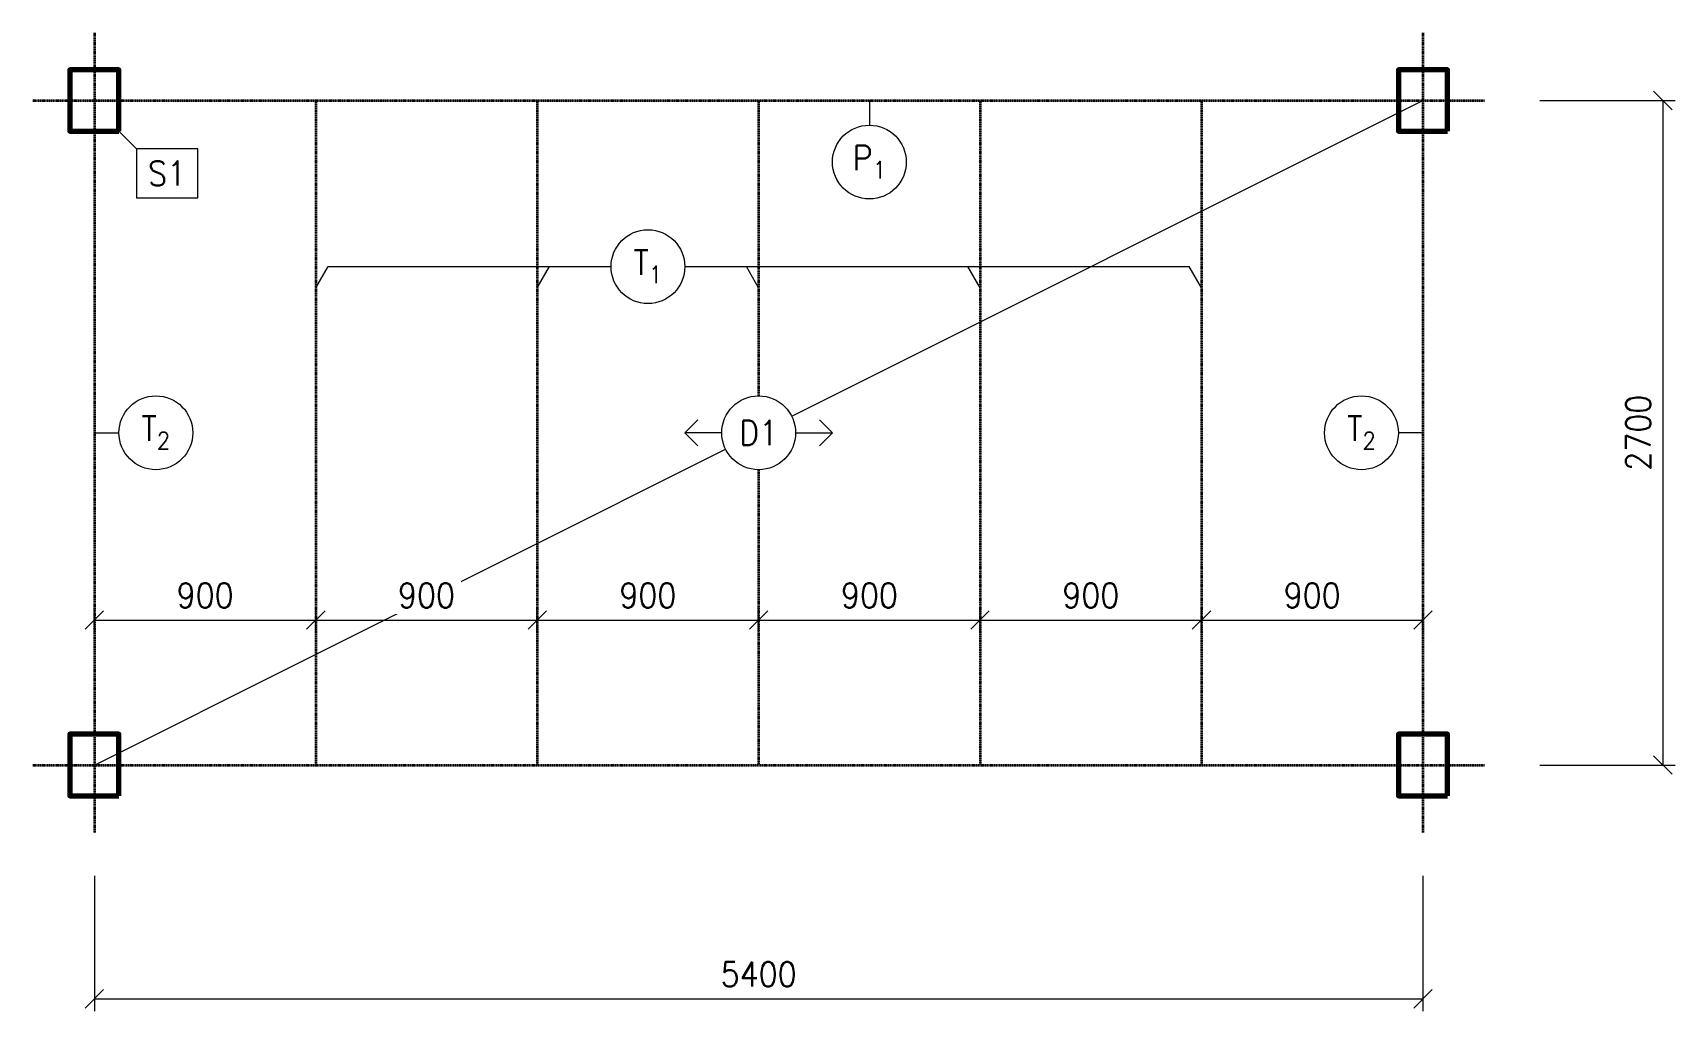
# Model space of a CAD drawing. Header units: millimetres. Extents: x 16459 to 23134, y 23360 to 27335.
import ezdxf

# ---------------------------------------------------------------- set-up
doc = ezdxf.new("R2010")
doc.units = ezdxf.units.MM
doc.header["$LTSCALE"] = 0.4
doc.header["$MEASUREMENT"] = 0
doc.linetypes.add('ACAD_ISO10W100', pattern=[18, 12, -3, 0, -3])
for name, color, linetype, lineweight in [('0.18', 51, 'Continuous', 18), ('0.25', 7, 'Continuous', 25), ('0.35', 6, 'Continuous', 35), ('0.7', 30, 'Continuous', 70)]:
    doc.layers.add(name, color=color, linetype=linetype, lineweight=lineweight)
doc.styles.add('MyTextStyle', font='romans.shx', dxfattribs={"width": 0.9})
doc.dimstyles.new('Standard SK ext', dxfattribs={"dimtxt": 100, "dimasz": 75, "dimexe": 50, "dimexo": 0, "dimgap": 50, "dimtad": 1, "dimdec": 0, "dimrnd": 5, "dimzin": 0, "dimdsep": 46, "dimtxsty": 'MyTextStyle', "dimblk": 'OBLIQUE', "dimcen": 0, "dimclrd": 51, "dimclre": 51, "dimadec": 0, "dimazin": 0, "dimtfac": 1, "dimtdec": 0, "dimtofl": 0, "dimtmove": 0, "dimatfit": 2, "dimfxl": 500, "dimfxlon": 1, "dimtolj": 1, "dimtzin": 0, "dimlwd": 18, "dimlwe": 18, "dimarcsym": 0})
doc.dimstyles.new('Standard SK int', dxfattribs={"dimtxt": 100, "dimasz": 75, "dimexe": 50, "dimexo": 0, "dimgap": 50, "dimtad": 1, "dimdec": 0, "dimrnd": 5, "dimzin": 0, "dimtxsty": 'MyTextStyle', "dimblk": 'OBLIQUE', "dimcen": 0, "dimclrd": 51, "dimclre": 51, "dimadec": 0, "dimazin": 1, "dimtm": 1e-09, "dimtfac": 1, "dimtdec": 0, "dimtofl": 0, "dimtmove": 0, "dimatfit": 2, "dimfxl": 50, "dimfxlon": 1, "dimtfill": 1, "dimtfillclr": 250, "dimtolj": 1, "dimtzin": 0, "dimlwd": 18, "dimlwe": 18, "dimarcsym": 0})

# ---------------------------------------------------------------- blocks, each defined once
blk = doc.blocks.new('_Oblique')
at = {"color": 0, "linetype": 'ByBlock', "lineweight": -2}
blk.add_line((-0.5, -0.5), (0.5, 0.5), dxfattribs=at)
blk = doc.blocks.new('*D1')
at = {"layer": '0.25', "color": 51, "linetype": 'Continuous', "lineweight": 18, "transparency": 16777216}
for p, q in [((22584.4, 27060.4), (23134.4, 27060.4)), ((23084.4, 27060.4), (23084.4, 24360.4)), ((22584.4, 24360.4), (23134.4, 24360.4))]:
    blk.add_line(p, q, dxfattribs=at)
at = {"layer": 'Defpoints', "color": 0, "linetype": 'Continuous', "transparency": 16777216}
for p in [(22109.4, 27060.4), (22109.4, 24360.4), (23084.4, 24360.4)]:
    blk.add_point(p, dxfattribs=at)
at = {"layer": '0.25', "color": 51, "linetype": 'Continuous', "lineweight": 18, "transparency": 16777216, "xscale": 75, "yscale": 75, "zscale": 75}
for p, rotation in [((23084.4, 27060.4), 90), ((23084.4, 24360.4), 270)]:
    blk.add_blockref('_Oblique', p, dxfattribs=dict(at, rotation=rotation))
at = {"layer": '0.25', "color": 0, "linetype": 'Continuous', "transparency": 16777216, "insert": (22984.4, 25710.4), "char_height": 100, "attachment_point": 5, "rotation": 90, "style": 'MyTextStyle'}
blk.add_mtext('\\A1;2700', dxfattribs=at)
blk = doc.blocks.new('*D2')
at = {"layer": '0.25', "color": 51, "linetype": 'Continuous', "lineweight": 18, "transparency": 16777216}
for p, q in [((16709.4, 23910.4), (16709.4, 23360.4)), ((22109.4, 23910.4), (22109.4, 23360.4)), ((16709.4, 23410.4), (22109.4, 23410.4))]:
    blk.add_line(p, q, dxfattribs=at)
at = {"layer": 'Defpoints', "color": 0, "linetype": 'Continuous', "transparency": 16777216}
for p in [(16709.4, 24360.4), (22109.4, 24360.4), (22109.4, 23410.4)]:
    blk.add_point(p, dxfattribs=at)
at = {"layer": '0.25', "color": 51, "linetype": 'Continuous', "lineweight": 18, "transparency": 16777216, "xscale": 75, "yscale": 75, "zscale": 75, "rotation": 180}
blk.add_blockref('_Oblique', (16709.4, 23410.4), dxfattribs=at)
at = {"layer": '0.25', "color": 51, "linetype": 'Continuous', "lineweight": 18, "transparency": 16777216, "xscale": 75, "yscale": 75, "zscale": 75}
blk.add_blockref('_Oblique', (22109.4, 23410.4), dxfattribs=at)
at = {"layer": '0.25', "color": 0, "linetype": 'Continuous', "transparency": 16777216, "insert": (19409.4, 23510.4), "char_height": 100, "attachment_point": 5, "style": 'MyTextStyle'}
blk.add_mtext('\\A1;5400', dxfattribs=at)
blk = doc.blocks.new('*D3')
at = {"layer": '0.25', "color": 51, "linetype": 'Continuous', "lineweight": 18, "transparency": 16777216}
for p, q in [((16709.4, 24899.5), (16709.4, 24999.5)), ((17609.4, 24899.5), (17609.4, 24999.5)), ((16709.4, 24949.5), (17609.4, 24949.5))]:
    blk.add_line(p, q, dxfattribs=at)
at = {"layer": 'Defpoints', "color": 0, "linetype": 'Continuous', "transparency": 16777216}
for p in [(17609.4, 24949.5), (16709.4, 24360.4), (17609.4, 24360.4)]:
    blk.add_point(p, dxfattribs=at)
at = {"layer": '0.25', "color": 51, "linetype": 'Continuous', "lineweight": 18, "transparency": 16777216, "xscale": 75, "yscale": 75, "zscale": 75, "rotation": 180}
blk.add_blockref('_Oblique', (16709.4, 24949.5), dxfattribs=at)
at = {"layer": '0.25', "color": 51, "linetype": 'Continuous', "lineweight": 18, "transparency": 16777216, "xscale": 75, "yscale": 75, "zscale": 75}
blk.add_blockref('_Oblique', (17609.4, 24949.5), dxfattribs=at)
at = {"layer": '0.25', "color": 0, "linetype": 'Continuous', "transparency": 16777216, "insert": (17159.4, 25049.5), "char_height": 100, "attachment_point": 5, "style": 'MyTextStyle', "bg_fill": 3, "box_fill_scale": 1.25, "bg_fill_color": 256, "bg_fill_true_color": 13158600, "bg_fill_transparency": 0}
blk.add_mtext('\\A1;900', dxfattribs=at)
blk = doc.blocks.new('*D4')
at = {"layer": '0.25', "color": 51, "linetype": 'Continuous', "lineweight": 18, "transparency": 16777216}
for p, q in [((17609.4, 24899.5), (17609.4, 24999.5)), ((18509.4, 24899.5), (18509.4, 24999.5)), ((17609.4, 24949.5), (18509.4, 24949.5))]:
    blk.add_line(p, q, dxfattribs=at)
at = {"layer": 'Defpoints', "color": 0, "linetype": 'Continuous', "transparency": 16777216}
for p in [(18509.4, 24949.5), (17609.4, 24360.4), (18509.4, 24360.4)]:
    blk.add_point(p, dxfattribs=at)
at = {"layer": '0.25', "color": 51, "linetype": 'Continuous', "lineweight": 18, "transparency": 16777216, "xscale": 75, "yscale": 75, "zscale": 75, "rotation": 180}
blk.add_blockref('_Oblique', (17609.4, 24949.5), dxfattribs=at)
at = {"layer": '0.25', "color": 51, "linetype": 'Continuous', "lineweight": 18, "transparency": 16777216, "xscale": 75, "yscale": 75, "zscale": 75}
blk.add_blockref('_Oblique', (18509.4, 24949.5), dxfattribs=at)
at = {"layer": '0.25', "color": 0, "linetype": 'Continuous', "transparency": 16777216, "insert": (18059.4, 25049.5), "char_height": 100, "attachment_point": 5, "style": 'MyTextStyle', "bg_fill": 3, "box_fill_scale": 1.25, "bg_fill_color": 256, "bg_fill_true_color": 13158600, "bg_fill_transparency": 0}
blk.add_mtext('\\A1;900', dxfattribs=at)
blk = doc.blocks.new('*D5')
at = {"layer": '0.25', "color": 51, "linetype": 'Continuous', "lineweight": 18, "transparency": 16777216}
for p, q in [((18509.4, 24899.5), (18509.4, 24999.5)), ((19409.4, 24899.5), (19409.4, 24999.5)), ((18509.4, 24949.5), (19409.4, 24949.5))]:
    blk.add_line(p, q, dxfattribs=at)
at = {"layer": 'Defpoints', "color": 0, "linetype": 'Continuous', "transparency": 16777216}
for p in [(19409.4, 24949.5), (18509.4, 24360.4), (19409.4, 24360.4)]:
    blk.add_point(p, dxfattribs=at)
at = {"layer": '0.25', "color": 51, "linetype": 'Continuous', "lineweight": 18, "transparency": 16777216, "xscale": 75, "yscale": 75, "zscale": 75, "rotation": 180}
blk.add_blockref('_Oblique', (18509.4, 24949.5), dxfattribs=at)
at = {"layer": '0.25', "color": 51, "linetype": 'Continuous', "lineweight": 18, "transparency": 16777216, "xscale": 75, "yscale": 75, "zscale": 75}
blk.add_blockref('_Oblique', (19409.4, 24949.5), dxfattribs=at)
at = {"layer": '0.25', "color": 0, "linetype": 'Continuous', "transparency": 16777216, "insert": (18959.4, 25049.5), "char_height": 100, "attachment_point": 5, "style": 'MyTextStyle', "bg_fill": 3, "box_fill_scale": 1.25, "bg_fill_color": 256, "bg_fill_true_color": 13158600, "bg_fill_transparency": 0}
blk.add_mtext('\\A1;900', dxfattribs=at)
blk = doc.blocks.new('*D6')
at = {"layer": '0.25', "color": 51, "linetype": 'Continuous', "lineweight": 18, "transparency": 16777216}
for p, q in [((19409.4, 24899.5), (19409.4, 24999.5)), ((20309.4, 24899.5), (20309.4, 24999.5)), ((19409.4, 24949.5), (20309.4, 24949.5))]:
    blk.add_line(p, q, dxfattribs=at)
at = {"layer": 'Defpoints', "color": 0, "linetype": 'Continuous', "transparency": 16777216}
for p in [(20309.4, 24949.5), (19409.4, 24360.4), (20309.4, 24360.4)]:
    blk.add_point(p, dxfattribs=at)
at = {"layer": '0.25', "color": 51, "linetype": 'Continuous', "lineweight": 18, "transparency": 16777216, "xscale": 75, "yscale": 75, "zscale": 75, "rotation": 180}
blk.add_blockref('_Oblique', (19409.4, 24949.5), dxfattribs=at)
at = {"layer": '0.25', "color": 51, "linetype": 'Continuous', "lineweight": 18, "transparency": 16777216, "xscale": 75, "yscale": 75, "zscale": 75}
blk.add_blockref('_Oblique', (20309.4, 24949.5), dxfattribs=at)
at = {"layer": '0.25', "color": 0, "linetype": 'Continuous', "transparency": 16777216, "insert": (19859.4, 25049.5), "char_height": 100, "attachment_point": 5, "style": 'MyTextStyle', "bg_fill": 3, "box_fill_scale": 1.25, "bg_fill_color": 256, "bg_fill_true_color": 13158600, "bg_fill_transparency": 0}
blk.add_mtext('\\A1;900', dxfattribs=at)
blk = doc.blocks.new('*D7')
at = {"layer": '0.25', "color": 51, "linetype": 'Continuous', "lineweight": 18, "transparency": 16777216}
for p, q in [((20309.4, 24899.5), (20309.4, 24999.5)), ((21209.4, 24899.5), (21209.4, 24999.5)), ((20309.4, 24949.5), (21209.4, 24949.5))]:
    blk.add_line(p, q, dxfattribs=at)
at = {"layer": 'Defpoints', "color": 0, "linetype": 'Continuous', "transparency": 16777216}
for p in [(21209.4, 24949.5), (20309.4, 24360.4), (21209.4, 24360.4)]:
    blk.add_point(p, dxfattribs=at)
at = {"layer": '0.25', "color": 51, "linetype": 'Continuous', "lineweight": 18, "transparency": 16777216, "xscale": 75, "yscale": 75, "zscale": 75, "rotation": 180}
blk.add_blockref('_Oblique', (20309.4, 24949.5), dxfattribs=at)
at = {"layer": '0.25', "color": 51, "linetype": 'Continuous', "lineweight": 18, "transparency": 16777216, "xscale": 75, "yscale": 75, "zscale": 75}
blk.add_blockref('_Oblique', (21209.4, 24949.5), dxfattribs=at)
at = {"layer": '0.25', "color": 0, "linetype": 'Continuous', "transparency": 16777216, "insert": (20759.4, 25049.5), "char_height": 100, "attachment_point": 5, "style": 'MyTextStyle', "bg_fill": 3, "box_fill_scale": 1.25, "bg_fill_color": 256, "bg_fill_true_color": 13158600, "bg_fill_transparency": 0}
blk.add_mtext('\\A1;900', dxfattribs=at)
blk = doc.blocks.new('*D8')
at = {"layer": '0.25', "color": 51, "linetype": 'Continuous', "lineweight": 18, "transparency": 16777216}
for p, q in [((21209.4, 24899.5), (21209.4, 24999.5)), ((22109.4, 24899.5), (22109.4, 24999.5)), ((21209.4, 24949.5), (22109.4, 24949.5))]:
    blk.add_line(p, q, dxfattribs=at)
at = {"layer": 'Defpoints', "color": 0, "linetype": 'Continuous', "transparency": 16777216}
for p in [(22109.4, 24949.5), (21209.4, 24360.4), (22109.4, 24360.4)]:
    blk.add_point(p, dxfattribs=at)
at = {"layer": '0.25', "color": 51, "linetype": 'Continuous', "lineweight": 18, "transparency": 16777216, "xscale": 75, "yscale": 75, "zscale": 75, "rotation": 180}
blk.add_blockref('_Oblique', (21209.4, 24949.5), dxfattribs=at)
at = {"layer": '0.25', "color": 51, "linetype": 'Continuous', "lineweight": 18, "transparency": 16777216, "xscale": 75, "yscale": 75, "zscale": 75}
blk.add_blockref('_Oblique', (22109.4, 24949.5), dxfattribs=at)
at = {"layer": '0.25', "color": 0, "linetype": 'Continuous', "transparency": 16777216, "insert": (21659.4, 25049.5), "char_height": 100, "attachment_point": 5, "style": 'MyTextStyle', "bg_fill": 3, "box_fill_scale": 1.25, "bg_fill_color": 256, "bg_fill_true_color": 13158600, "bg_fill_transparency": 0}
blk.add_mtext('\\A1;900', dxfattribs=at)

msp = doc.modelspace()

# ---------------------------------------------------------------- linework, layer by layer
at = {"layer": '0.18', "linetype": 'Continuous'}
for p, q in [((19543.6, 25777.5), (22109.4, 27060.4)), ((19859.4, 27060.4), (19859.4, 26960.4)), ((16809.4, 26935.4), (16880.1, 26864.7)), ((17609.4, 26298.8), (17659.4, 26385.4)), ((17659.4, 26385.4), (18809.4, 26385.4)), ((18509.4, 26298.8), (18559.4, 26385.4)), ((19109.4, 26385.4), (21159.4, 26385.4)), ((19409.4, 26298.8), (19359.4, 26385.4)), ((20309.4, 26298.8), (20259.4, 26385.4)), ((21209.4, 26298.8), (21159.4, 26385.4)), ((16709.4, 25710.4), (16809.4, 25710.4)), ((19109.4, 25710.4), (19162.4, 25763.4)), ((19259.4, 25710.4), (19109.4, 25710.4)), ((19109.4, 25710.4), (19162.4, 25657.4)), ((19559.4, 25710.4), (19709.4, 25710.4)), ((19709.4, 25710.4), (19656.4, 25763.4)), ((19709.4, 25710.4), (19656.4, 25657.4)), ((22109.4, 25710.4), (22009.4, 25710.4)), ((16709.4, 24360.4), (19275.2, 25643.3))]:
    msp.add_line(p, q, dxfattribs=at)
msp.add_lwpolyline([(16880.1, 26664.7), (17130.1, 26664.7), (17130.1, 26864.7), (16880.1, 26864.7)], close=True, dxfattribs=at)
for centre in [(19859.4, 26810.4), (18959.4, 26385.4), (16959.4, 25710.4), (19409.4, 25710.4), (21859.4, 25710.4)]:
    msp.add_circle(centre, 150, dxfattribs=at)
at = {"layer": '0.35', "linetype": 'ACAD_ISO10W100'}
for p, q in [((16709.4, 27335.4), (16709.4, 24085.4)), ((22109.4, 27335.4), (22109.4, 24085.4)), ((16459.4, 27060.4), (22359.4, 27060.4)), ((17609.4, 27060.4), (17609.4, 24360.4)), ((18509.4, 27060.4), (18509.4, 24360.4)), ((19409.4, 27060.4), (19409.4, 25860.4)), ((20309.4, 27060.4), (20309.4, 24360.4)), ((21209.4, 27060.4), (21209.4, 24360.4)), ((19409.4, 25560.4), (19409.4, 24360.4)), ((16459.4, 24360.4), (22359.4, 24360.4))]:
    msp.add_line(p, q, dxfattribs=at)
at = {"layer": '0.7', "linetype": 'Continuous'}
for points in [[(16809.4, 26935.4), (16809.4, 27185.4), (16609.4, 27185.4), (16609.4, 26935.4)], [(22209.4, 26935.4), (22209.4, 27185.4), (22009.4, 27185.4), (22009.4, 26935.4)]]:
    msp.add_lwpolyline(points, close=True, dxfattribs=at)

# ---------------------------------------------------------------- texts
at = {"layer": '0.25', "linetype": 'Continuous', "char_height": 100, "attachment_point": 5, "style": 'MyTextStyle'}
for s, insert in [('\\A1;{\\Fromans|c238;P\\H0.7x;\\S^ 1;}', (19859.4, 26810.4)), ('\\A1;{\\Fromans|c238;S1}', (17005.1, 26764.7)), ('\\A1;{\\Fromans|c238;T\\H0.7x;\\S^ 1;}', (18959.4, 26385.4)), ('\\A1;{\\Fromans|c238;T\\H0.7x;\\S^ 2;}', (16959.4, 25710.4)), ('\\A1;{\\Fromans|c238;T\\H0.7x;\\S^ 2;}', (21859.4, 25710.4)), ('{\\Fromans|c238;D1}', (19409.4, 25710.4))]:
    msp.add_mtext_dynamic_manual_height_columns(s, width=100, gutter_width=500, heights=[0], dxfattribs=dict(at, insert=insert))

# ---------------------------------------------------------------- dimensions: what is measured, and where the dimension line sits
at = {"layer": '0.25', "linetype": 'Continuous'}
dim = msp.add_linear_dim(base=(23084.4, 24360.4), p1=(22109.4, 27060.4), p2=(22109.4, 24360.4), angle=90, dimstyle='Standard SK ext', dxfattribs=at)
dim.commit()
dim.dimension.update_dxf_attribs({"geometry": '*D1', "text_midpoint": (22984.4, 25710.4)})
dim = msp.add_linear_dim(base=(22109.4, 23410.4), p1=(16709.4, 24360.4), p2=(22109.4, 24360.4), dimstyle='Standard SK ext', dxfattribs=at)
dim.commit()
dim.dimension.update_dxf_attribs({"geometry": '*D2', "text_midpoint": (19409.4, 23510.4)})

# ---------------------------------------------------------------- next in the draw order: dimensions: what is measured, and where the dimension line sits
dim = msp.add_linear_dim(base=(17609.4, 24949.5), p1=(16709.4, 24360.4), p2=(17609.4, 24360.4), dimstyle='Standard SK int', dxfattribs=at)
dim.commit()
dim.dimension.update_dxf_attribs({"geometry": '*D3', "text_midpoint": (17159.4, 25049.5)})

# ---------------------------------------------------------------- next in the draw order: linework, layer by layer
at = {"layer": '0.7', "linetype": 'Continuous'}
msp.add_lwpolyline([(16809.4, 24235.4), (16809.4, 24485.4), (16609.4, 24485.4), (16609.4, 24235.4)], close=True, dxfattribs=at)

# ---------------------------------------------------------------- next in the draw order: dimensions: what is measured, and where the dimension line sits
at = {"layer": '0.25', "linetype": 'Continuous'}
dim = msp.add_linear_dim(base=(18509.4, 24949.5), p1=(17609.4, 24360.4), p2=(18509.4, 24360.4), dimstyle='Standard SK int', override={"dimtmove": 1}, dxfattribs=at)
dim.commit()
dim.dimension.update_dxf_attribs({"geometry": '*D4', "text_midpoint": (18059.4, 25049.5)})

# ---------------------------------------------------------------- next in the draw order: dimensions: what is measured, and where the dimension line sits
dim = msp.add_linear_dim(base=(19409.4, 24949.5), p1=(18509.4, 24360.4), p2=(19409.4, 24360.4), dimstyle='Standard SK int', override={"dimtmove": 1}, dxfattribs=at)
dim.commit()
dim.dimension.update_dxf_attribs({"geometry": '*D5', "text_midpoint": (18959.4, 25049.5)})

# ---------------------------------------------------------------- next in the draw order: dimensions: what is measured, and where the dimension line sits
dim = msp.add_linear_dim(base=(20309.4, 24949.5), p1=(19409.4, 24360.4), p2=(20309.4, 24360.4), dimstyle='Standard SK int', override={"dimtmove": 1}, dxfattribs=at)
dim.commit()
dim.dimension.update_dxf_attribs({"geometry": '*D6', "text_midpoint": (19859.4, 25049.5)})

# ---------------------------------------------------------------- next in the draw order: dimensions: what is measured, and where the dimension line sits
dim = msp.add_linear_dim(base=(21209.4, 24949.5), p1=(20309.4, 24360.4), p2=(21209.4, 24360.4), dimstyle='Standard SK int', override={"dimtmove": 1}, dxfattribs=at)
dim.commit()
dim.dimension.update_dxf_attribs({"geometry": '*D7', "text_midpoint": (20759.4, 25049.5)})

# ---------------------------------------------------------------- next in the draw order: dimensions: what is measured, and where the dimension line sits
dim = msp.add_linear_dim(base=(22109.4, 24949.5), p1=(21209.4, 24360.4), p2=(22109.4, 24360.4), dimstyle='Standard SK int', override={"dimtmove": 1}, dxfattribs=at)
dim.commit()
dim.dimension.update_dxf_attribs({"geometry": '*D8', "text_midpoint": (21659.4, 25049.5)})

# ---------------------------------------------------------------- next in the draw order: linework, layer by layer
at = {"layer": '0.7', "linetype": 'Continuous'}
msp.add_lwpolyline([(22209.4, 24235.4), (22209.4, 24485.4), (22009.4, 24485.4), (22009.4, 24235.4)], close=True, dxfattribs=at)

doc.saveas('drawing.dxf')
